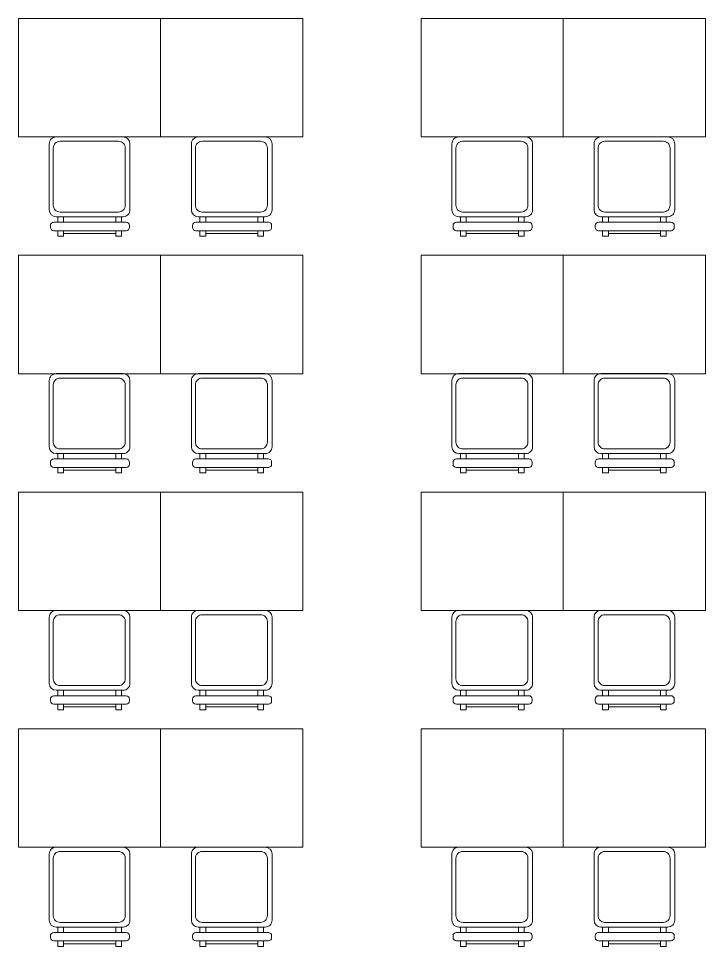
# Model space of a CAD drawing. Header units: millimetres. Extents: x -217756 to 263180, y 55413 to 130608.
# Drawn here: x -204654 to -201754, y 76166 to 80086 of the extents above; entities that cross this region are included whole.
import ezdxf

# ---------------------------------------------------------------- set-up
doc = ezdxf.new("R2010")
doc.units = ezdxf.units.MM
doc.layers.add('ТХ_корр_25.03.26', color=1, linetype='Continuous', lineweight=30, plot=False)
doc.layers.add('ТХ_мебель передв', color=250, linetype='Continuous', lineweight=13)

# ---------------------------------------------------------------- blocks, each defined once
blk = doc.blocks.new('стул №3-5')
at = {"linetype": 'ByBlock', "extrusion": (-6.19742e-05, 0.000470712, 1)}
for p, q in [((-15372.7, 16664.9, 196.8), (-15348.5, 16664.9, 196.8)), ((-15372.7, 16664.9, 196.8), (-15372.7, 16641.7, 196.8)), ((-15348.5, 16641.7, 196.8), (-15348.5, 16664.9, 196.8)), ((-15128.7, 16664.9, 196.8), (-15104.4, 16664.9, 196.8)), ((-15128.7, 16664.9, 196.8), (-15128.7, 16641.7, 196.8)), ((-15104.4, 16641.7, 196.8), (-15104.4, 16664.9, 196.8)), ((-15407, 16627.7, 196.8), (-15407, 16619.9, 196.8)), ((-15086.8, 16641.7, 196.8), (-15393.1, 16641.7, 196.8)), ((-15348.5, 16653.3, 196.8), (-15128.7, 16653.3, 196.8)), ((-15072.8, 16619.9, 196.8), (-15072.8, 16627.7, 196.8)), ((-15393.1, 16605.9, 196.8), (-15086.8, 16605.9, 196.9)), ((-15372.7, 16605.9, 196.8), (-15372.7, 16583.2, 196.9)), ((-15348.5, 16583.2, 196.9), (-15348.5, 16605.9, 196.8)), ((-15128.7, 16605.9, 196.9), (-15128.7, 16583.2, 196.9)), ((-15104.4, 16583.2, 196.9), (-15104.4, 16605.9, 196.9))]:
    blk.add_line(p, q, dxfattribs=at)
at = {"ltscale": 100, "extrusion": (-6.19742e-05, 0.000470712, 1), "elevation": 205.6}
for points in [[(-15379.9, 16582.9), (-15097, 16582.9, -0.414169), (-15068.3, 16554.2), (-15068.3, 16274.2, -0.414258), (-15097, 16245.5), (-15379.9, 16245.5, -0.414169), (-15408.6, 16274.2), (-15408.6, 16554.2, -0.414258)], [(-15360.2, 16563.2), (-15113.6, 16563.2, -0.414214), (-15084.9, 16534.4), (-15084.9, 16292.6, -0.414214), (-15113.6, 16263.9), (-15360.2, 16263.9, -0.414214), (-15388.9, 16292.6), (-15388.9, 16534.4, -0.414214)]]:
    blk.add_lwpolyline(points, format="xyb", close=True, dxfattribs=at)
at = {"linetype": 'ByBlock', "extrusion": (-6.19742e-05, 0.000470712, 1)}
for centre, start, end in [((-15393, 16627.6, 205.6), 90, 180), ((-15393, 16619.8, 205.6), 180, 270), ((-15086.8, 16627.6, 205.6), 0, 90), ((-15086.8, 16619.8, 205.6), 270, 0)]:
    blk.add_arc(centre, 13.9, start, end, dxfattribs=at)
blk = doc.blocks.new('A$C3cc2d96b')
at = {"layer": 'ТХ_мебель передв', "rotation": 180}
for p in [(-1358.4, -34769.3, -197), (-758.4, -34769.3, -197), (341.6, -34769.3, -197), (941.6, -34769.3, -197), (-1358.4, -35769.3, -197), (-758.4, -35769.3, -197), (341.6, -35769.3, -197), (941.6, -35769.3, -197), (-1358.4, -36769.4, -197), (-758.4, -36769.4, -197), (341.6, -36769.3, -197), (941.6, -36769.3, -197), (-1358.4, -37769.3, -197), (-758.4, -37769.3, -197), (341.6, -37769.3, -197), (941.6, -37769.3, -197)]:
    blk.add_blockref('стул №3-5', p, dxfattribs=at)
blk = doc.blocks.new('_стол№3-№5')
blk.add_lwpolyline([(-169868.3, 526261.4), (-169368.3, 526261.4), (-169368.3, 525661.4), (-169868.3, 525661.4)], close=True)
blk = doc.blocks.new('A$Cb4bdf09c')
at = {"layer": 'ТХ_мебель передв', "rotation": 270}
for p in [(-512081.4, -220383.3), (-511481.4, -220383.3), (-510381.4, -220383.3), (-509781.4, -220383.3), (-512081.4, -221383.3), (-511481.4, -221383.3), (-510381.4, -221383.3), (-509781.4, -221383.3), (-512081.4, -222383.3), (-511481.4, -222383.3), (-510381.4, -222383.3), (-509781.4, -222383.3), (-512081.4, -223383.3), (-511481.4, -223383.3), (-510381.4, -223383.3), (-509781.4, -223383.3)]:
    blk.add_blockref('_стол№3-№5', p, dxfattribs=at)

msp = doc.modelspace()

# ---------------------------------------------------------------- block references
at = {"layer": 'ТХ_корр_25.03.26', "ltscale": 100}
for name in ['A$Cb4bdf09c', 'A$C3cc2d96b']:
    msp.add_blockref(name, (-218233.9, 130600.7), dxfattribs=at)

doc.saveas('drawing.dxf')
